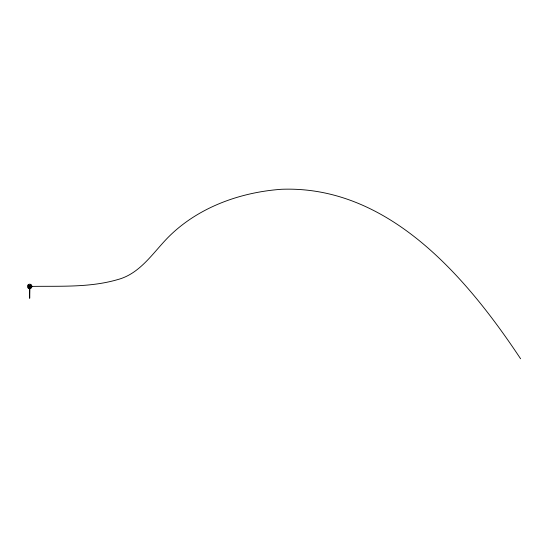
<?xml version="1.0" encoding="UTF-8"?>
<svg xmlns="http://www.w3.org/2000/svg" width="548" height="548" viewBox="0 0 548 548"><rect width="100%" height="100%" fill="white"/><g stroke="black" fill="none" stroke-linecap="round" stroke-linejoin="round"><path stroke-width="0.82" d="M28.743 286.241L30.551 286.241M31.339 286.412C60.129 285.933 89.68 287.755 117.649 279.603C140.178 273.664 152.823 252.902 168.195 237.298C197.89 207.391 240.079 192.252 281.535 189.279C388.648 185.279 466.752 277.603 520.6 358.769M28.743 286.59L30.551 286.59M29.777 298.167L29.777 285.029L29.517 298.167M28.743 285.063L28.393 285.063L28.393 287.796L28.743 287.796L28.743 285.063M30.9 285.063L30.551 285.063L30.551 287.796L30.9 287.796L30.9 285.063M28.523 288.358A2.247 2.247 0 0 0 31.894 286.412A2.247 2.247 0 0 0 28.523 284.467A2.247 2.247 0 0 0 28.523 288.358"/></g></svg>
